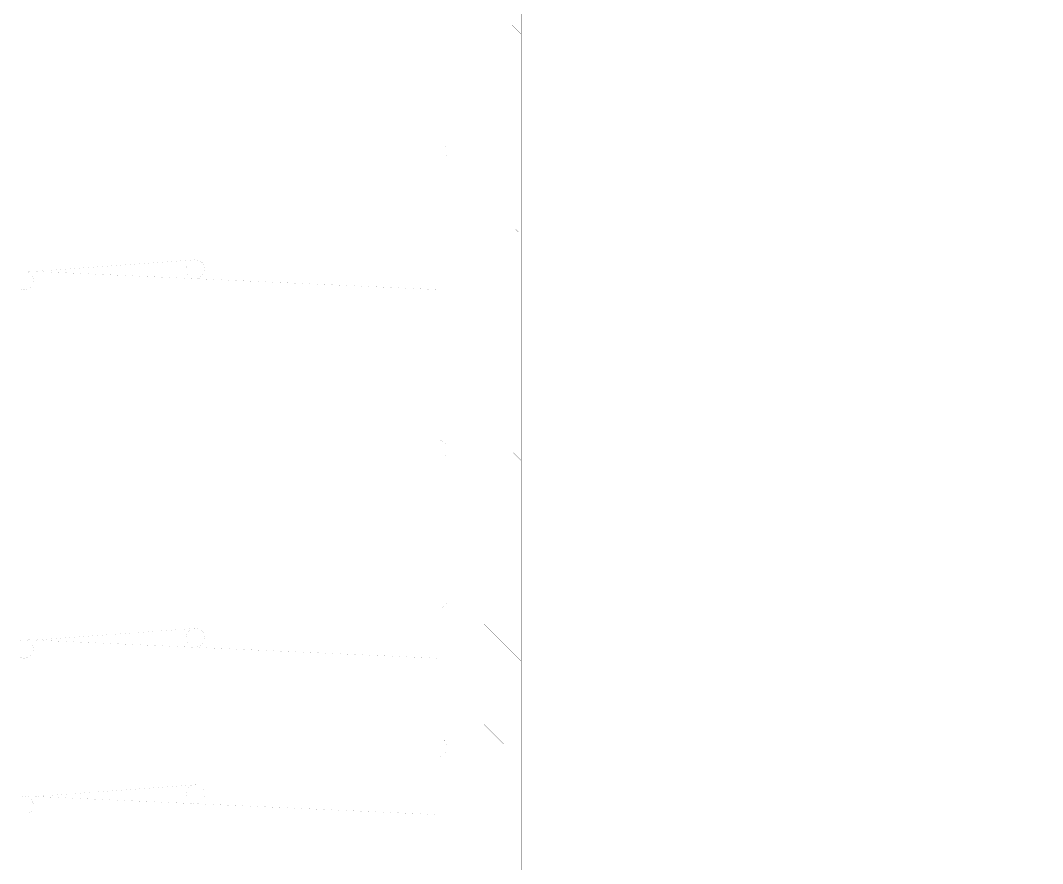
# Model space of a CAD drawing. Header units: millimetres. Extents: x -2171 to 1563, y -1758 to -1505.
# Drawn here: x 1395.908 to 1397.881, y -1602.319 to -1600.691 of the extents above; entities that cross this region are included whole.
import ezdxf

# ---------------------------------------------------------------- set-up
doc = ezdxf.new("R2010")
doc.units = ezdxf.units.MM
doc.layers.add('Tablet', color=7, linetype='Continuous', true_color=0x0180ff)

msp = doc.modelspace()

# ---------------------------------------------------------------- linework, layer by layer
at = {"layer": 'Tablet', "color": 96, "true_color": 0x018001, "const_width": 0.0000431}
for points in [[(1396.111, -1592.7512), (1396.111, -1603.5324), (1396.0571, -1603.5324), (1396.0571, -1592.7512)], [(1396.677, -1592.7512), (1396.677, -1603.5324), (1396.6052, -1603.5324), (1396.6052, -1592.7512)]]:
    msp.add_lwpolyline(points, dxfattribs=at)
at = {"layer": 'Tablet', "color": 150, "true_color": 0x0180ff}
msp.add_lwpolyline([(1396.8028, -1603.5324, 0.0000431, 0.0000431, 0), (1396.8028, -1593.3621, 0.0000431, 0.0000431, 0), (1397.8809, -1593.3621, 0.0000431, 0.0000431, 0), (1397.8809, -1593.434, 0.0000431, 0.0000431, 0), (1396.8747, -1593.434, 0.0000431, 0.0000431, 0), (1396.8747, -1603.5324, 0.0000431, 0.0000431, 0)], format="xyseb", close=True, dxfattribs=at)
at = {"layer": 'Tablet', "color": 96, "true_color": 0x018001}
for points in [[(1396.8028, -1600.6944, 0.0000431, 0.0000431, 0), (1396.8747, -1600.7663, 0.0000431, 0.0000431, 0)], [(1396.8573, -1600.7005, 0.0000431, 0.0000431, 0), (1396.8747, -1600.7179, 0.0000431, 0.0000431, 0)], [(1396.8089, -1600.7489, 0.0000431, 0.0000431, 0), (1396.8331, -1600.7731, 0.0000431, 0.0000431, 0)], [(1396.8028, -1600.7912, 0.0000431, 0.0000431, 0), (1396.8747, -1600.8631, 0.0000431, 0.0000431, 0)], [(1396.8452, -1600.7852, 0.0000431, 0.0000431, 0), (1396.8694, -1600.8094, 0.0000431, 0.0000431, 0)], [(1396.8028, -1600.8396, 0.0000431, 0.0000431, 0), (1396.821, -1600.8578, 0.0000431, 0.0000431, 0)], [(1396.8331, -1600.8699, 0.0000431, 0.0000431, 0), (1396.8573, -1600.8941, 0.0000431, 0.0000431, 0)], [(1396.8028, -1600.888, 0.0000431, 0.0000431, 0), (1396.8747, -1600.9599, 0.0000431, 0.0000431, 0)], [(1396.8694, -1600.9062, 0.0000431, 0.0000431, 0), (1396.8747, -1600.9115, 0.0000431, 0.0000431, 0)], [(1395.4695, -1600.9269, 0.0000431, 0.0000431, 0), (1396.7166, -1600.9269, 0.0000431, 0.0000431, 0), (1396.7191, -1600.9272, 0.0000431, 0.0000431, 0), (1396.7215, -1600.9278, 0.0000431, 0.0000431, 0), (1396.7238, -1600.9289, 0.0000431, 0.0000431, 0), (1396.7258, -1600.9303, 0.0000431, 0.0000431, 0), (1396.7276, -1600.9321, 0.0000431, 0.0000431, 0), (1396.729, -1600.9341, 0.0000431, 0.0000431, 0), (1396.7301, -1600.9364, 0.0000431, 0.0000431, 0), (1396.7307, -1600.9388, 0.0000431, 0.0000431, 0), (1396.7309, -1600.9413, 0.0000431, 0.0000431, 0), (1396.7309, -1600.9485, 0.0000431, 0.0000431, 0), (1396.7307, -1600.951, 0.0000431, 0.0000431, 0), (1396.7301, -1600.9534, 0.0000431, 0.0000431, 0), (1396.729, -1600.9557, 0.0000431, 0.0000431, 0), (1396.7276, -1600.9577, 0.0000431, 0.0000431, 0), (1396.7258, -1600.9595, 0.0000431, 0.0000431, 0), (1396.7238, -1600.961, 0.0000431, 0.0000431, 0), (1396.7215, -1600.962, 0.0000431, 0.0000431, 0), (1396.7191, -1600.9627, 0.0000431, 0.0000431, 0), (1396.7166, -1600.9629, 0.0000431, 0.0000431, 0), (1395.4731, -1600.9629, 0.0000431, 0.0000431, 0)], [(1396.8028, -1600.9364, 0.0000431, 0.0000431, 0), (1396.8089, -1600.9425, 0.0000431, 0.0000431, 0)], [(1396.821, -1600.9546, 0.0000431, 0.0000431, 0), (1396.8452, -1600.9788, 0.0000431, 0.0000431, 0)], [(1396.8028, -1600.9849, 0.0000431, 0.0000431, 0), (1396.8747, -1601.0567, 0.0000431, 0.0000431, 0)], [(1396.8573, -1600.9909, 0.0000431, 0.0000431, 0), (1396.8747, -1601.0083, 0.0000431, 0.0000431, 0)], [(1396.8089, -1601.0393, 0.0000431, 0.0000431, 0), (1396.8331, -1601.0635, 0.0000431, 0.0000431, 0)], [(1396.8452, -1601.0756, 0.0000431, 0.0000431, 0), (1396.8694, -1601.0999, 0.0000431, 0.0000431, 0)], [(1396.8028, -1601.0817, 0.0000431, 0.0000431, 0), (1396.8747, -1601.1536, 0.0000431, 0.0000431, 0)], [(1396.8028, -1601.1301, 0.0000431, 0.0000431, 0), (1396.821, -1601.1483, 0.0000431, 0.0000431, 0)], [(1396.2458, -1601.1534, 0.0000431, 0.0000431, 0), (1395.9354, -1601.1758, 0.0000431, 0.0000431, 0)], [(1396.2638, -1601.1713, 0.0000431, 0.0000431, 0), (1396.2634, -1601.1748, 0.0000431, 0.0000431, 0), (1396.2624, -1601.1782, 0.0000431, 0.0000431, 0), (1396.2607, -1601.1813, 0.0000431, 0.0000431, 0), (1396.2585, -1601.184, 0.0000431, 0.0000431, 0), (1396.2558, -1601.1863, 0.0000431, 0.0000431, 0), (1396.2527, -1601.1879, 0.0000431, 0.0000431, 0), (1396.2493, -1601.1889, 0.0000431, 0.0000431, 0), (1396.2458, -1601.1893, 0.0000431, 0.0000431, 0), (1396.2423, -1601.1889, 0.0000431, 0.0000431, 0), (1396.2389, -1601.1879, 0.0000431, 0.0000431, 0), (1396.2358, -1601.1863, 0.0000431, 0.0000431, 0), (1396.2331, -1601.184, 0.0000431, 0.0000431, 0), (1396.2308, -1601.1813, 0.0000431, 0.0000431, 0), (1396.2292, -1601.1782, 0.0000431, 0.0000431, 0), (1396.2282, -1601.1748, 0.0000431, 0.0000431, 0), (1396.2278, -1601.1713, 0.0000431, 0.0000431, 0), (1396.2282, -1601.1678, 0.0000431, 0.0000431, 0), (1396.2292, -1601.1644, 0.0000431, 0.0000431, 0), (1396.2308, -1601.1613, 0.0000431, 0.0000431, 0), (1396.2331, -1601.1586, 0.0000431, 0.0000431, 0), (1396.2358, -1601.1564, 0.0000431, 0.0000431, 0), (1396.2389, -1601.1547, 0.0000431, 0.0000431, 0), (1396.2423, -1601.1537, 0.0000431, 0.0000431, 0), (1396.2458, -1601.1534, 0.0000431, 0.0000431, 0), (1396.2493, -1601.1537, 0.0000431, 0.0000431, 0), (1396.2527, -1601.1547, 0.0000431, 0.0000431, 0), (1396.2558, -1601.1564, 0.0000431, 0.0000431, 0), (1396.2585, -1601.1586, 0.0000431, 0.0000431, 0), (1396.2607, -1601.1613, 0.0000431, 0.0000431, 0), (1396.2624, -1601.1644, 0.0000431, 0.0000431, 0), (1396.2634, -1601.1678, 0.0000431, 0.0000431, 0), (1396.2638, -1601.1713, 0.0000431, 0.0000431, 0)], [(1395.9083, -1601.1763, 0.0000431, 0.0000431, 0), (1395.9117, -1601.1753, 0.0000431, 0.0000431, 0), (1395.9152, -1601.1749, 0.0000431, 0.0000431, 0), (1395.9187, -1601.1753, 0.0000431, 0.0000431, 0), (1395.922, -1601.1763, 0.0000431, 0.0000431, 0), (1395.9251, -1601.1779, 0.0000431, 0.0000431, 0), (1395.9279, -1601.1802, 0.0000431, 0.0000431, 0), (1395.9301, -1601.1829, 0.0000431, 0.0000431, 0), (1395.9318, -1601.186, 0.0000431, 0.0000431, 0), (1395.9328, -1601.1894, 0.0000431, 0.0000431, 0), (1395.9331, -1601.1929, 0.0000431, 0.0000431, 0)], [(1395.9152, -1601.1749, 0.0000431, 0.0000431, 0), (1396.713, -1601.2109, 0.0000431, 0.0000431, 0)], [(1396.8331, -1601.1604, 0.0000431, 0.0000431, 0), (1396.8573, -1601.1846, 0.0000431, 0.0000431, 0)], [(1395.9331, -1601.1929, 0.0000431, 0.0000431, 0), (1395.9328, -1601.1964, 0.0000431, 0.0000431, 0), (1395.9318, -1601.1998, 0.0000431, 0.0000431, 0), (1395.9301, -1601.2029, 0.0000431, 0.0000431, 0), (1395.9279, -1601.2056, 0.0000431, 0.0000431, 0), (1395.9251, -1601.2078, 0.0000431, 0.0000431, 0), (1395.922, -1601.2095, 0.0000431, 0.0000431, 0), (1395.9187, -1601.2105, 0.0000431, 0.0000431, 0), (1395.9152, -1601.2109, 0.0000431, 0.0000431, 0), (1395.9117, -1601.2105, 0.0000431, 0.0000431, 0), (1395.9083, -1601.2095, 0.0000431, 0.0000431, 0)], [(1396.8028, -1601.1785, 0.0000431, 0.0000431, 0), (1396.8747, -1601.2504, 0.0000431, 0.0000431, 0)], [(1396.8694, -1601.1967, 0.0000431, 0.0000431, 0), (1396.8747, -1601.202, 0.0000431, 0.0000431, 0)], [(1396.8028, -1601.2269, 0.0000431, 0.0000431, 0), (1396.8089, -1601.233, 0.0000431, 0.0000431, 0)], [(1396.821, -1601.2451, 0.0000431, 0.0000431, 0), (1396.8452, -1601.2693, 0.0000431, 0.0000431, 0)], [(1396.8028, -1601.2753, 0.0000431, 0.0000431, 0), (1396.8747, -1601.3472, 0.0000431, 0.0000431, 0)], [(1396.8573, -1601.2814, 0.0000431, 0.0000431, 0), (1396.8747, -1601.2988, 0.0000431, 0.0000431, 0)], [(1396.8089, -1601.3298, 0.0000431, 0.0000431, 0), (1396.8331, -1601.354, 0.0000431, 0.0000431, 0)], [(1396.8028, -1601.3721, 0.0000431, 0.0000431, 0), (1396.8747, -1601.444, 0.0000431, 0.0000431, 0)], [(1396.8452, -1601.3661, 0.0000431, 0.0000431, 0), (1396.8694, -1601.3903, 0.0000431, 0.0000431, 0)], [(1396.8028, -1601.4205, 0.0000431, 0.0000431, 0), (1396.821, -1601.4387, 0.0000431, 0.0000431, 0)], [(1396.8331, -1601.4508, 0.0000431, 0.0000431, 0), (1396.8573, -1601.475, 0.0000431, 0.0000431, 0)], [(1396.8028, -1601.469, 0.0000431, 0.0000431, 0), (1396.8747, -1601.5408, 0.0000431, 0.0000431, 0)], [(1396.8694, -1601.4871, 0.0000431, 0.0000431, 0), (1396.8747, -1601.4924, 0.0000431, 0.0000431, 0)], [(1395.4695, -1601.5019, 0.0000431, 0.0000431, 0), (1396.7166, -1601.5019, 0.0000431, 0.0000431, 0), (1396.7191, -1601.5022, 0.0000431, 0.0000431, 0), (1396.7215, -1601.5028, 0.0000431, 0.0000431, 0), (1396.7238, -1601.5039, 0.0000431, 0.0000431, 0), (1396.7258, -1601.5053, 0.0000431, 0.0000431, 0), (1396.7276, -1601.5071, 0.0000431, 0.0000431, 0), (1396.729, -1601.5091, 0.0000431, 0.0000431, 0), (1396.7301, -1601.5114, 0.0000431, 0.0000431, 0), (1396.7307, -1601.5138, 0.0000431, 0.0000431, 0), (1396.7309, -1601.5163, 0.0000431, 0.0000431, 0), (1396.7309, -1601.5235, 0.0000431, 0.0000431, 0), (1396.7307, -1601.526, 0.0000431, 0.0000431, 0), (1396.7301, -1601.5284, 0.0000431, 0.0000431, 0), (1396.729, -1601.5307, 0.0000431, 0.0000431, 0), (1396.7276, -1601.5327, 0.0000431, 0.0000431, 0), (1396.7258, -1601.5345, 0.0000431, 0.0000431, 0), (1396.7238, -1601.536, 0.0000431, 0.0000431, 0), (1396.7215, -1601.537, 0.0000431, 0.0000431, 0), (1396.7191, -1601.5377, 0.0000431, 0.0000431, 0), (1396.7166, -1601.5379, 0.0000431, 0.0000431, 0), (1395.4731, -1601.5379, 0.0000431, 0.0000431, 0)], [(1396.8028, -1601.5174, 0.0000431, 0.0000431, 0), (1396.8089, -1601.5234, 0.0000431, 0.0000431, 0)], [(1396.821, -1601.5355, 0.0000431, 0.0000431, 0), (1396.8452, -1601.5597, 0.0000431, 0.0000431, 0)], [(1396.8028, -1601.5658, 0.0000431, 0.0000431, 0), (1396.8747, -1601.6376, 0.0000431, 0.0000431, 0)], [(1396.8573, -1601.5718, 0.0000431, 0.0000431, 0), (1396.8747, -1601.5892, 0.0000431, 0.0000431, 0)], [(1396.8089, -1601.6202, 0.0000431, 0.0000431, 0), (1396.8331, -1601.6445, 0.0000431, 0.0000431, 0)], [(1396.8028, -1601.6626, 0.0000431, 0.0000431, 0), (1396.8747, -1601.7345, 0.0000431, 0.0000431, 0)], [(1396.8452, -1601.6566, 0.0000431, 0.0000431, 0), (1396.8694, -1601.6808, 0.0000431, 0.0000431, 0)], [(1396.8028, -1601.711, 0.0000431, 0.0000431, 0), (1396.821, -1601.7292, 0.0000431, 0.0000431, 0)], [(1396.8331, -1601.7413, 0.0000431, 0.0000431, 0), (1396.8573, -1601.7655, 0.0000431, 0.0000431, 0)], [(1396.8028, -1601.7594, 0.0000431, 0.0000431, 0), (1396.8747, -1601.8313, 0.0000431, 0.0000431, 0)], [(1396.8694, -1601.7776, 0.0000431, 0.0000431, 0), (1396.8747, -1601.7829, 0.0000431, 0.0000431, 0)], [(1395.4695, -1601.7894, 0.0000431, 0.0000431, 0), (1396.7166, -1601.7894, 0.0000431, 0.0000431, 0), (1396.7191, -1601.7897, 0.0000431, 0.0000431, 0), (1396.7215, -1601.7903, 0.0000431, 0.0000431, 0), (1396.7238, -1601.7914, 0.0000431, 0.0000431, 0), (1396.7258, -1601.7928, 0.0000431, 0.0000431, 0), (1396.7276, -1601.7946, 0.0000431, 0.0000431, 0), (1396.729, -1601.7966, 0.0000431, 0.0000431, 0), (1396.7301, -1601.7989, 0.0000431, 0.0000431, 0), (1396.7307, -1601.8013, 0.0000431, 0.0000431, 0), (1396.7309, -1601.8038, 0.0000431, 0.0000431, 0), (1396.7309, -1601.811, 0.0000431, 0.0000431, 0), (1396.7307, -1601.8135, 0.0000431, 0.0000431, 0), (1396.7301, -1601.8159, 0.0000431, 0.0000431, 0), (1396.729, -1601.8182, 0.0000431, 0.0000431, 0), (1396.7276, -1601.8202, 0.0000431, 0.0000431, 0), (1396.7258, -1601.822, 0.0000431, 0.0000431, 0), (1396.7238, -1601.8235, 0.0000431, 0.0000431, 0), (1396.7215, -1601.8245, 0.0000431, 0.0000431, 0), (1396.7191, -1601.8252, 0.0000431, 0.0000431, 0), (1396.7166, -1601.8254, 0.0000431, 0.0000431, 0), (1395.4731, -1601.8254, 0.0000431, 0.0000431, 0)], [(1396.8028, -1601.8078, 0.0000431, 0.0000431, 0), (1396.8089, -1601.8139, 0.0000431, 0.0000431, 0)], [(1396.821, -1601.826, 0.0000431, 0.0000431, 0), (1396.8452, -1601.8502, 0.0000431, 0.0000431, 0)], [(1396.2458, -1601.8649, 0.0000431, 0.0000431, 0), (1395.9354, -1601.8874, 0.0000431, 0.0000431, 0)], [(1396.2638, -1601.8829, 0.0000431, 0.0000431, 0), (1396.2634, -1601.8864, 0.0000431, 0.0000431, 0), (1396.2624, -1601.8898, 0.0000431, 0.0000431, 0), (1396.2607, -1601.8929, 0.0000431, 0.0000431, 0), (1396.2585, -1601.8956, 0.0000431, 0.0000431, 0), (1396.2558, -1601.8978, 0.0000431, 0.0000431, 0), (1396.2527, -1601.8995, 0.0000431, 0.0000431, 0), (1396.2493, -1601.9005, 0.0000431, 0.0000431, 0), (1396.2458, -1601.9009, 0.0000431, 0.0000431, 0), (1396.2423, -1601.9005, 0.0000431, 0.0000431, 0), (1396.2389, -1601.8995, 0.0000431, 0.0000431, 0), (1396.2358, -1601.8978, 0.0000431, 0.0000431, 0), (1396.2331, -1601.8956, 0.0000431, 0.0000431, 0), (1396.2308, -1601.8929, 0.0000431, 0.0000431, 0), (1396.2292, -1601.8898, 0.0000431, 0.0000431, 0), (1396.2282, -1601.8864, 0.0000431, 0.0000431, 0), (1396.2278, -1601.8829, 0.0000431, 0.0000431, 0), (1396.2282, -1601.8794, 0.0000431, 0.0000431, 0), (1396.2292, -1601.876, 0.0000431, 0.0000431, 0), (1396.2308, -1601.8729, 0.0000431, 0.0000431, 0), (1396.2331, -1601.8702, 0.0000431, 0.0000431, 0), (1396.2358, -1601.8679, 0.0000431, 0.0000431, 0), (1396.2389, -1601.8663, 0.0000431, 0.0000431, 0), (1396.2423, -1601.8653, 0.0000431, 0.0000431, 0), (1396.2458, -1601.8649, 0.0000431, 0.0000431, 0), (1396.2493, -1601.8653, 0.0000431, 0.0000431, 0), (1396.2527, -1601.8663, 0.0000431, 0.0000431, 0), (1396.2558, -1601.8679, 0.0000431, 0.0000431, 0), (1396.2585, -1601.8702, 0.0000431, 0.0000431, 0), (1396.2607, -1601.8729, 0.0000431, 0.0000431, 0), (1396.2624, -1601.876, 0.0000431, 0.0000431, 0), (1396.2634, -1601.8794, 0.0000431, 0.0000431, 0), (1396.2638, -1601.8829, 0.0000431, 0.0000431, 0)], [(1396.8028, -1601.8562, 0.0000431, 0.0000431, 0), (1396.8747, -1601.9281, 0.0000431, 0.0000431, 0)], [(1396.8573, -1601.8623, 0.0000431, 0.0000431, 0), (1396.8747, -1601.8797, 0.0000431, 0.0000431, 0)], [(1395.9083, -1601.8878, 0.0000431, 0.0000431, 0), (1395.9117, -1601.8868, 0.0000431, 0.0000431, 0), (1395.9152, -1601.8865, 0.0000431, 0.0000431, 0), (1395.9187, -1601.8868, 0.0000431, 0.0000431, 0), (1395.922, -1601.8878, 0.0000431, 0.0000431, 0), (1395.9251, -1601.8895, 0.0000431, 0.0000431, 0), (1395.9279, -1601.8917, 0.0000431, 0.0000431, 0), (1395.9301, -1601.8945, 0.0000431, 0.0000431, 0), (1395.9318, -1601.8976, 0.0000431, 0.0000431, 0), (1395.9328, -1601.9009, 0.0000431, 0.0000431, 0), (1395.9331, -1601.9044, 0.0000431, 0.0000431, 0)], [(1395.9152, -1601.8865, 0.0000431, 0.0000431, 0), (1396.713, -1601.9224, 0.0000431, 0.0000431, 0)], [(1395.9331, -1601.9044, 0.0000431, 0.0000431, 0), (1395.9328, -1601.9079, 0.0000431, 0.0000431, 0), (1395.9318, -1601.9113, 0.0000431, 0.0000431, 0), (1395.9301, -1601.9144, 0.0000431, 0.0000431, 0), (1395.9279, -1601.9171, 0.0000431, 0.0000431, 0), (1395.9251, -1601.9194, 0.0000431, 0.0000431, 0), (1395.922, -1601.921, 0.0000431, 0.0000431, 0), (1395.9187, -1601.9221, 0.0000431, 0.0000431, 0), (1395.9152, -1601.9224, 0.0000431, 0.0000431, 0), (1395.9117, -1601.9221, 0.0000431, 0.0000431, 0), (1395.9083, -1601.921, 0.0000431, 0.0000431, 0)], [(1396.8089, -1601.9107, 0.0000431, 0.0000431, 0), (1396.8331, -1601.9349, 0.0000431, 0.0000431, 0)], [(1396.8028, -1601.953, 0.0000431, 0.0000431, 0), (1396.8747, -1602.0249, 0.0000431, 0.0000431, 0)], [(1396.8452, -1601.947, 0.0000431, 0.0000431, 0), (1396.8694, -1601.9712, 0.0000431, 0.0000431, 0)], [(1396.8028, -1602.0015, 0.0000431, 0.0000431, 0), (1396.821, -1602.0196, 0.0000431, 0.0000431, 0)], [(1396.8331, -1602.0317, 0.0000431, 0.0000431, 0), (1396.8573, -1602.0559, 0.0000431, 0.0000431, 0)], [(1396.8028, -1602.0499, 0.0000431, 0.0000431, 0), (1396.8747, -1602.1217, 0.0000431, 0.0000431, 0)], [(1395.4695, -1602.0769, 0.0000431, 0.0000431, 0), (1396.7166, -1602.0769, 0.0000431, 0.0000431, 0), (1396.7191, -1602.0772, 0.0000431, 0.0000431, 0), (1396.7215, -1602.0778, 0.0000431, 0.0000431, 0), (1396.7238, -1602.0789, 0.0000431, 0.0000431, 0), (1396.7258, -1602.0803, 0.0000431, 0.0000431, 0), (1396.7276, -1602.0821, 0.0000431, 0.0000431, 0), (1396.729, -1602.0841, 0.0000431, 0.0000431, 0), (1396.7301, -1602.0864, 0.0000431, 0.0000431, 0), (1396.7307, -1602.0888, 0.0000431, 0.0000431, 0), (1396.7309, -1602.0913, 0.0000431, 0.0000431, 0), (1396.7309, -1602.0985, 0.0000431, 0.0000431, 0), (1396.7307, -1602.101, 0.0000431, 0.0000431, 0), (1396.7301, -1602.1034, 0.0000431, 0.0000431, 0), (1396.729, -1602.1057, 0.0000431, 0.0000431, 0), (1396.7276, -1602.1077, 0.0000431, 0.0000431, 0), (1396.7258, -1602.1095, 0.0000431, 0.0000431, 0), (1396.7238, -1602.111, 0.0000431, 0.0000431, 0), (1396.7215, -1602.112, 0.0000431, 0.0000431, 0), (1396.7191, -1602.1127, 0.0000431, 0.0000431, 0), (1396.7166, -1602.1129, 0.0000431, 0.0000431, 0), (1395.4731, -1602.1129, 0.0000431, 0.0000431, 0)], [(1396.8694, -1602.068, 0.0000431, 0.0000431, 0), (1396.8747, -1602.0733, 0.0000431, 0.0000431, 0)], [(1396.8028, -1602.0983, 0.0000431, 0.0000431, 0), (1396.8089, -1602.1043, 0.0000431, 0.0000431, 0)], [(1396.821, -1602.1164, 0.0000431, 0.0000431, 0), (1396.8452, -1602.1406, 0.0000431, 0.0000431, 0)], [(1396.8028, -1602.1467, 0.0000431, 0.0000431, 0), (1396.8747, -1602.2186, 0.0000431, 0.0000431, 0)], [(1396.8573, -1602.1528, 0.0000431, 0.0000431, 0), (1396.8747, -1602.1701, 0.0000431, 0.0000431, 0)], [(1396.2458, -1602.1668, 0.0000431, 0.0000431, 0), (1395.9354, -1602.1893, 0.0000431, 0.0000431, 0)], [(1396.2638, -1602.1848, 0.0000431, 0.0000431, 0), (1396.2634, -1602.1883, 0.0000431, 0.0000431, 0), (1396.2624, -1602.1916, 0.0000431, 0.0000431, 0), (1396.2607, -1602.1947, 0.0000431, 0.0000431, 0), (1396.2585, -1602.1975, 0.0000431, 0.0000431, 0), (1396.2558, -1602.1997, 0.0000431, 0.0000431, 0), (1396.2527, -1602.2014, 0.0000431, 0.0000431, 0), (1396.2493, -1602.2024, 0.0000431, 0.0000431, 0), (1396.2458, -1602.2027, 0.0000431, 0.0000431, 0), (1396.2423, -1602.2024, 0.0000431, 0.0000431, 0), (1396.2389, -1602.2014, 0.0000431, 0.0000431, 0), (1396.2358, -1602.1997, 0.0000431, 0.0000431, 0), (1396.2331, -1602.1975, 0.0000431, 0.0000431, 0), (1396.2308, -1602.1947, 0.0000431, 0.0000431, 0), (1396.2292, -1602.1916, 0.0000431, 0.0000431, 0), (1396.2282, -1602.1883, 0.0000431, 0.0000431, 0), (1396.2278, -1602.1848, 0.0000431, 0.0000431, 0), (1396.2282, -1602.1813, 0.0000431, 0.0000431, 0), (1396.2292, -1602.1779, 0.0000431, 0.0000431, 0), (1396.2308, -1602.1748, 0.0000431, 0.0000431, 0), (1396.2331, -1602.1721, 0.0000431, 0.0000431, 0), (1396.2358, -1602.1698, 0.0000431, 0.0000431, 0), (1396.2389, -1602.1682, 0.0000431, 0.0000431, 0), (1396.2423, -1602.1671, 0.0000431, 0.0000431, 0), (1396.2458, -1602.1668, 0.0000431, 0.0000431, 0), (1396.2493, -1602.1671, 0.0000431, 0.0000431, 0), (1396.2527, -1602.1682, 0.0000431, 0.0000431, 0), (1396.2558, -1602.1698, 0.0000431, 0.0000431, 0), (1396.2585, -1602.1721, 0.0000431, 0.0000431, 0), (1396.2607, -1602.1748, 0.0000431, 0.0000431, 0), (1396.2624, -1602.1779, 0.0000431, 0.0000431, 0), (1396.2634, -1602.1813, 0.0000431, 0.0000431, 0), (1396.2638, -1602.1848, 0.0000431, 0.0000431, 0)], [(1395.9083, -1602.1897, 0.0000431, 0.0000431, 0), (1395.9117, -1602.1887, 0.0000431, 0.0000431, 0), (1395.9152, -1602.1883, 0.0000431, 0.0000431, 0), (1395.9187, -1602.1887, 0.0000431, 0.0000431, 0), (1395.922, -1602.1897, 0.0000431, 0.0000431, 0), (1395.9251, -1602.1914, 0.0000431, 0.0000431, 0), (1395.9279, -1602.1936, 0.0000431, 0.0000431, 0), (1395.9301, -1602.1963, 0.0000431, 0.0000431, 0), (1395.9318, -1602.1994, 0.0000431, 0.0000431, 0), (1395.9328, -1602.2028, 0.0000431, 0.0000431, 0), (1395.9331, -1602.2063, 0.0000431, 0.0000431, 0)], [(1395.9152, -1602.1883, 0.0000431, 0.0000431, 0), (1396.713, -1602.2243, 0.0000431, 0.0000431, 0)], [(1396.8089, -1602.2012, 0.0000431, 0.0000431, 0), (1396.8331, -1602.2254, 0.0000431, 0.0000431, 0)], [(1395.9331, -1602.2063, 0.0000431, 0.0000431, 0), (1395.9328, -1602.2098, 0.0000431, 0.0000431, 0), (1395.9318, -1602.2132, 0.0000431, 0.0000431, 0), (1395.9301, -1602.2163, 0.0000431, 0.0000431, 0), (1395.9279, -1602.219, 0.0000431, 0.0000431, 0), (1395.9251, -1602.2213, 0.0000431, 0.0000431, 0), (1395.922, -1602.2229, 0.0000431, 0.0000431, 0), (1395.9187, -1602.2239, 0.0000431, 0.0000431, 0), (1395.9152, -1602.2243, 0.0000431, 0.0000431, 0), (1395.9117, -1602.2239, 0.0000431, 0.0000431, 0), (1395.9083, -1602.2229, 0.0000431, 0.0000431, 0)], [(1396.8452, -1602.2375, 0.0000431, 0.0000431, 0), (1396.8694, -1602.2617, 0.0000431, 0.0000431, 0)], [(1396.8028, -1602.2435, 0.0000431, 0.0000431, 0), (1396.8747, -1602.3154, 0.0000431, 0.0000431, 0)], [(1396.8028, -1602.2919, 0.0000431, 0.0000431, 0), (1396.821, -1602.3101, 0.0000431, 0.0000431, 0)]]:
    msp.add_lwpolyline(points, format="xyseb", dxfattribs=at)
for points in [[(1396.7094, -1601.2109, 0.0000431, 0.0000431, 0), (1395.4516, -1601.2109, 0.0000431, 0.0000431, 0), (1395.4481, -1601.2112, 0.0000431, 0.0000431, 0), (1395.4447, -1601.2122, 0.0000431, 0.0000431, 0), (1395.4416, -1601.2139, 0.0000431, 0.0000431, 0), (1395.4389, -1601.2161, 0.0000431, 0.0000431, 0), (1395.4366, -1601.2188, 0.0000431, 0.0000431, 0), (1395.435, -1601.2219, 0.0000431, 0.0000431, 0), (1395.4339, -1601.2253, 0.0000431, 0.0000431, 0), (1395.4336, -1601.2288, 0.0000431, 0.0000431, 0), (1395.4339, -1601.2323, 0.0000431, 0.0000431, 0), (1395.435, -1601.2357, 0.0000431, 0.0000431, 0), (1395.4366, -1601.2388, 0.0000431, 0.0000431, 0), (1395.4389, -1601.2415, 0.0000431, 0.0000431, 0), (1395.4416, -1601.2438, 0.0000431, 0.0000431, 0), (1395.4447, -1601.2454, 0.0000431, 0.0000431, 0), (1395.4481, -1601.2464, 0.0000431, 0.0000431, 0), (1395.4516, -1601.2468, 0.0000431, 0.0000431, 0), (1396.7094, -1601.2468, 0.0000431, 0.0000431, 0)], [(1396.7094, -1601.9224, 0.0000431, 0.0000431, 0), (1395.4516, -1601.9224, 0.0000431, 0.0000431, 0), (1395.4481, -1601.9228, 0.0000431, 0.0000431, 0), (1395.4447, -1601.9238, 0.0000431, 0.0000431, 0), (1395.4416, -1601.9254, 0.0000431, 0.0000431, 0), (1395.4389, -1601.9277, 0.0000431, 0.0000431, 0), (1395.4366, -1601.9304, 0.0000431, 0.0000431, 0), (1395.435, -1601.9335, 0.0000431, 0.0000431, 0), (1395.4339, -1601.9369, 0.0000431, 0.0000431, 0), (1395.4336, -1601.9404, 0.0000431, 0.0000431, 0), (1395.4339, -1601.9439, 0.0000431, 0.0000431, 0), (1395.435, -1601.9473, 0.0000431, 0.0000431, 0), (1395.4366, -1601.9504, 0.0000431, 0.0000431, 0), (1395.4389, -1601.9531, 0.0000431, 0.0000431, 0), (1395.4416, -1601.9553, 0.0000431, 0.0000431, 0), (1395.4447, -1601.957, 0.0000431, 0.0000431, 0), (1395.4481, -1601.958, 0.0000431, 0.0000431, 0), (1395.4516, -1601.9584, 0.0000431, 0.0000431, 0), (1396.7094, -1601.9584, 0.0000431, 0.0000431, 0)], [(1396.7094, -1602.2243, 0.0000431, 0.0000431, 0), (1395.4516, -1602.2243, 0.0000431, 0.0000431, 0), (1395.4481, -1602.2246, 0.0000431, 0.0000431, 0), (1395.4447, -1602.2257, 0.0000431, 0.0000431, 0), (1395.4416, -1602.2273, 0.0000431, 0.0000431, 0), (1395.4389, -1602.2296, 0.0000431, 0.0000431, 0), (1395.4366, -1602.2323, 0.0000431, 0.0000431, 0), (1395.435, -1602.2354, 0.0000431, 0.0000431, 0), (1395.4339, -1602.2388, 0.0000431, 0.0000431, 0), (1395.4336, -1602.2423, 0.0000431, 0.0000431, 0), (1395.4339, -1602.2458, 0.0000431, 0.0000431, 0), (1395.435, -1602.2491, 0.0000431, 0.0000431, 0), (1395.4366, -1602.2522, 0.0000431, 0.0000431, 0), (1395.4389, -1602.255, 0.0000431, 0.0000431, 0), (1395.4416, -1602.2572, 0.0000431, 0.0000431, 0), (1395.4447, -1602.2589, 0.0000431, 0.0000431, 0), (1395.4481, -1602.2599, 0.0000431, 0.0000431, 0), (1395.4516, -1602.2602, 0.0000431, 0.0000431, 0), (1396.7094, -1602.2602, 0.0000431, 0.0000431, 0)]]:
    msp.add_lwpolyline(points, format="xyseb", close=True, dxfattribs=at)

doc.saveas('drawing.dxf')
